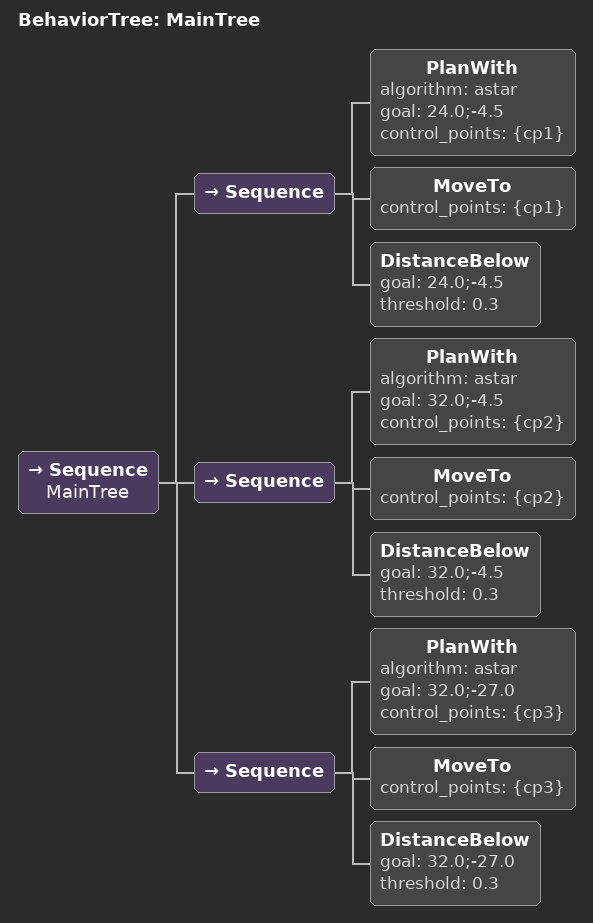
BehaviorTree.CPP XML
<?xml version="1.0"?>
<root BTCPP_format="4" main_tree_to_execute="MainTree">
  <BehaviorTree ID="MainTree">
    <Sequence name="MainTree">
      <!-- move_to_entrance_5: lat=37.266488501443305 lon=-120.42053433807618 -->
      <Sequence>
        <PlanWith algorithm="astar" goal="24.0;-4.5" control_points="{cp1}"/>
        <MoveTo control_points="{cp1}"/>
        <DistanceBelow goal="24.0;-4.5" threshold="0.3"/>
      </Sequence>
      <!-- move_to_tree_11_row_waypoint: lat=37.26640452995226 lon=-120.42053431151196 -->
      <Sequence>
        <PlanWith algorithm="astar" goal="32.0;-4.5" control_points="{cp2}"/>
        <MoveTo control_points="{cp2}"/>
        <DistanceBelow goal="32.0;-4.5" threshold="0.3"/>
      </Sequence>
      <Sequence>
        <PlanWith algorithm="astar" goal="32.0;-27.0" control_points="{cp3}"/>
        <MoveTo control_points="{cp3}"/>
        <DistanceBelow goal="32.0;-27.0" threshold="0.3"/>
      </Sequence>
    </Sequence>
  </BehaviorTree>
</root>
